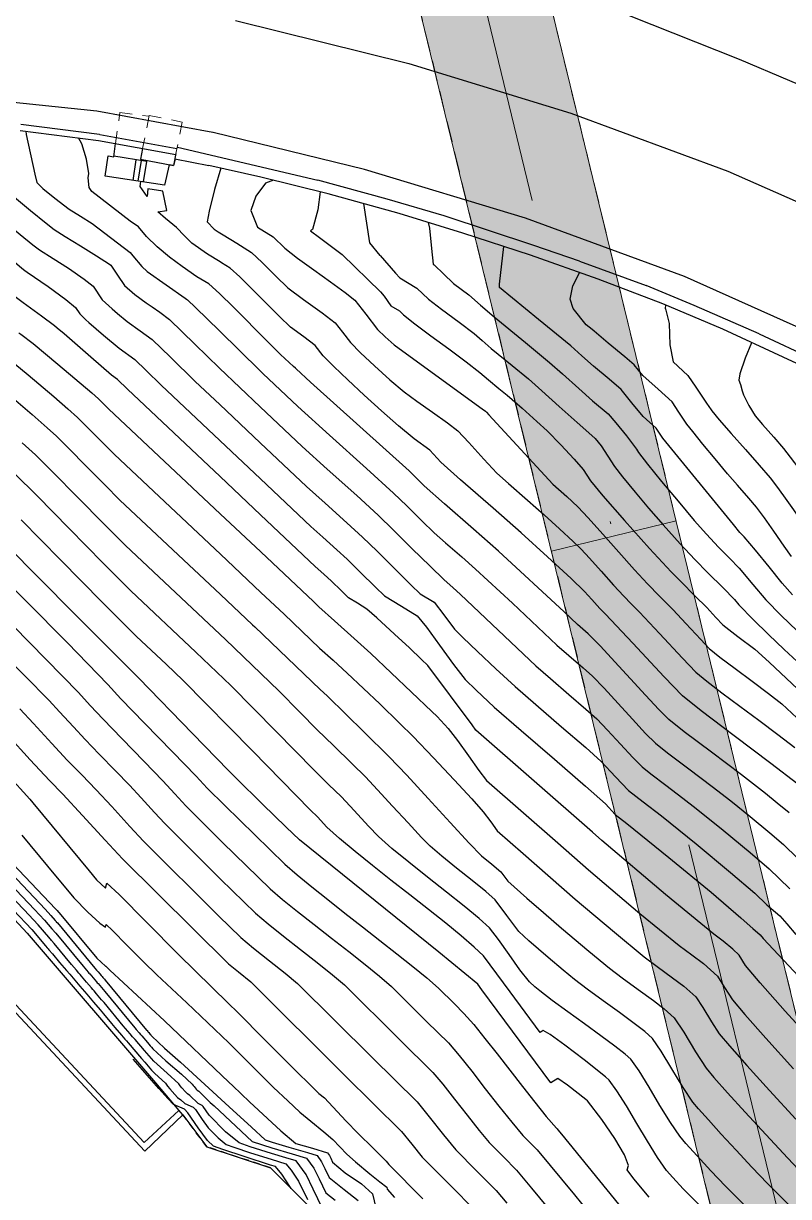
# Model space of a CAD drawing. Header units: millimetres. Extents: x -133 to 63340, y -143 to 109141.
# Drawn here: x 62437.5 to 62474.2, y 108593.7 to 108650 of the extents above; entities that cross this region are included whole.
import ezdxf

# ---------------------------------------------------------------- set-up
doc = ezdxf.new("R2010")
doc.units = ezdxf.units.MM
doc.header["$MEASUREMENT"] = 0
for name, pattern in [('DOT', [0.55, 0.3, -0.25]), ('NASCOSTA', [9.525, 6.35, -3.175]), ('TRATTEGGIATA', [0.75, 0.5, -0.25]), ('TRATTEGGIATA2', [9.525, 6.35, -3.175]), ('TRATTOPUNTO2', [12.7, 6.35, -3.175, 0, -3.175])]:
    doc.linetypes.add(name, pattern=pattern)
for name, color, linetype in [('Bâti', 7, 'Continuous'), ('Couronnement', 7, 'Continuous'), ('curve livello 5m', 7, 'Continuous'), ('LIN010TR', 2, 'NASCOSTA'), ('LIN025CO', 7, 'Continuous'), ('Per+Mod Surf', 7, 'Continuous'), ('Strade', 7, 'Continuous'), ('TalusHautBas', 7, 'Continuous'), ('TRATTCOLO-30', 253, 'Continuous'), ('TRATTCOLO-32', 255, 'Continuous')]:
    doc.layers.add(name, color=color, linetype=linetype)
doc.layers.add('Colori bordi', color=5, linetype='Continuous', plot=False)
doc.layers.add('no_plot', color=5, linetype='Continuous', plot=False)

# ---------------------------------------------------------------- blocks, each defined once
blk = doc.blocks.new('CONTORNO')
at = {"layer": 'Colori bordi', "lineweight": 0, "ltscale": 2}
blk.add_line((-2.996, -0.714), (2.996, 0.714), dxfattribs=at)
at = {"layer": 'Colori bordi', "lineweight": 0, "ltscale": 2, "flags": 128}
blk.add_lwpolyline([(-22.578, 81.44), (16.586, -82.868), (15.866, -82.007), (19.27, -96.287), (18.407, -96.98), (19.153, -100.108), (27.051, -106.511), (29.932, -105.824), (28.44, -103.877), (26.165, -94.334), (26.165, -94.334), (25.446, -93.474), (-6.877, 42.135)], dxfattribs=at)

msp = doc.modelspace()

# ---------------------------------------------------------------- hatches: boundary and pattern name
at = {"layer": 'TRATTCOLO-30', "linetype": 'Continuous', "lineweight": 0}
h = msp.add_hatch(color=256, dxfattribs=at)
h.dxf.hatch_style = 1
h.paths.add_polyline_path([(62468.821, 108626.1329), (62465.8282, 108625.4054), (62478.5704, 108572.9858), (62481.5632, 108573.7133)])
h.paths.add_polyline_path([(62465.8282, 108625.4054), (62462.8353, 108624.6779), (62475.5775, 108572.2583), (62478.5704, 108572.9858)])
h.paths.add_polyline_path([(62453.7009, 108675.295), (62450.7081, 108674.5674), (62462.8353, 108624.6779), (62465.8282, 108625.4054)])
h.paths.add_polyline_path([(62456.6938, 108676.0225), (62453.7009, 108675.295), (62465.8282, 108625.4054), (62468.821, 108626.1329)])

# ---------------------------------------------------------------- linework, layer by layer
at = {"layer": 'Bâti', "color": 2, "linetype": 'Continuous'}
for p, q in [((62441.8017, 108643.6168), (62441.8887, 108644.252)), ((62443.1886, 108644.0146), (62443.0902, 108643.5074)), ((62444.865, 108644.0809), (62451.6091, 108642.4951)), ((62441.3828, 108642.6847), (62441.5305, 108643.6574)), ((62441.5305, 108643.6574), (62441.8017, 108643.6168)), ((62443.3891, 108643.3931), (62441.8065, 108643.6516)), ((62442.7279, 108642.4845), (62442.8766, 108643.4768)), ((62442.9696, 108642.4515), (62443.1326, 108643.4356)), ((62443.0902, 108643.5074), (62444.6767, 108643.1928)), ((62443.2261, 108642.409), (62443.3891, 108643.3931)), ((62444.7921, 108643.7743), (62444.6767, 108643.1928)), ((62444.7361, 108643.5167), (62446.3656, 108643.194)), ((62444.4622, 108643.2353), (62444.2458, 108642.2585)), ((62448.8631, 108642.6422), (62446.3656, 108643.194)), ((62444.2458, 108642.2585), (62441.3828, 108642.6847)), ((62452.1057, 108641.8467), (62448.8631, 108642.6422)), ((62454.9318, 108641.587), (62451.6091, 108642.4951)), ((62455.517, 108640.8909), (62452.1057, 108641.8467)), ((62457.6855, 108640.7756), (62454.9318, 108641.587)), ((62458.5742, 108639.9455), (62455.517, 108640.8909)), ((62461.9936, 108639.3641), (62457.6855, 108640.7756)), ((62461.826, 108638.8891), (62458.5742, 108639.9455)), ((62464.1793, 108638.6066), (62461.9936, 108639.3641)), ((62465.0792, 108637.7326), (62461.826, 108638.8891)), ((62464.1793, 108638.6066), (62467.3815, 108637.4319)), ((62468.1805, 108636.5594), (62465.0792, 108637.7326)), ((62469.6865, 108636.4745), (62467.3815, 108637.4319)), ((62471.065, 108635.3363), (62468.1805, 108636.5594)), ((62472.813, 108635.1131), (62469.6865, 108636.4745)), ((62473.971, 108633.9953), (62471.065, 108635.3363)), ((62472.813, 108635.1131), (62476.3504, 108633.4569)), ((62476.7609, 108632.6838), (62473.971, 108633.9953)), ((62443.2902, 108595.8544), (62427.113, 108613.187)), ((62435.48, 108604.603), (62443.2641, 108596.2628)), ((62444.9209, 108597.8091), (62443.2641, 108596.2628)), ((62444.9209, 108597.8091), (62444.9343, 108597.8206)), ((62445.1222, 108597.6009), (62444.9343, 108597.8206)), ((62445.1222, 108597.6009), (62443.2902, 108595.8544))]:
    msp.add_line(p, q, dxfattribs=at)
at = {"layer": 'Couronnement', "color": 2, "linetype": 'Continuous'}
for p, q in [((62440.9848, 108645.81), (62434.971, 108646.4371)), ((62446.5615, 108644.7869), (62440.9848, 108645.81)), ((62437.3422, 108645.1796), (62441.1141, 108644.698)), ((62437.308, 108644.8816), (62441.0762, 108644.4004)), ((62441.13, 108644.6951), (62444.8403, 108644.0176)), ((62441.0762, 108644.4004), (62444.782, 108643.7237))]:
    msp.add_line(p, q, dxfattribs=at)
at = {"layer": 'curve livello 5m', "color": 2, "flags": 128}
for points in [[(62435.1491, 108645.0024), (62435.192, 108644.2908), (62435.2717, 108643.4775), (62435.3484, 108643.0696), (62435.3484, 108643.0696), (62435.6364, 108642.8396), (62435.8176, 108642.6854), (62436.8456, 108641.8317), (62437.807, 108641.0405), (62438.5552, 108640.4318), (62438.9438, 108640.1257), (62438.9438, 108640.1257), (62439.4622, 108639.7873), (62440.2015, 108639.3334), (62440.9758, 108638.8591), (62441.5998, 108638.4598), (62441.5998, 108638.4598), (62441.6618, 108638.4144), (62441.9856, 108637.9374), (62442.3236, 108637.432), (62442.3236, 108637.432), (62442.8142, 108637.0049), (62443.3597, 108636.6094), (62443.6431, 108636.4132)], [(62449.4747, 108642.4921), (62449.0988, 108642.3591), (62448.6272, 108641.7302), (62448.3907, 108641.0347), (62448.3907, 108641.0347), (62448.7101, 108640.2413), (62449.4551, 108639.7805), (62450.0268, 108639.2238), (62450.6354, 108638.749), (62451.4123, 108638.1896), (62452.2208, 108637.6177), (62452.9245, 108637.1055), (62453.3871, 108636.725), (62453.3871, 108636.725), (62453.91, 108636.0563), (62454.4746, 108635.3232), (62454.4746, 108635.3232), (62454.837, 108634.9734), (62455.2824, 108634.5853), (62455.2824, 108634.5853), (62457.0938, 108633.2634), (62459.4966, 108631.5186), (62459.4966, 108631.5186), (62459.6581, 108631.397), (62459.665, 108631.391), (62459.6734, 108631.3841), (62459.68, 108631.3787), (62459.7121, 108631.35), (62459.8317, 108631.2224), (62462.901, 108627.8885), (62463.5744, 108627.2965), (62464.1057, 108626.8063), (62464.6027, 108626.2725), (62465.2948, 108625.4973), (62466.0722, 108624.6181), (62466.8249, 108623.7722), (62467.443, 108623.0969), (62467.443, 108623.0969), (62468.0249, 108622.5095), (62468.6756, 108621.8546), (62468.6756, 108621.8546), (62469.2944, 108621.1976), (62470.0059, 108620.4337), (62470.4188, 108620.0015), (62470.4188, 108620.0015), (62470.926, 108619.5881), (62471.656, 108619.0375), (62472.4803, 108618.4273), (62473.2706, 108617.8348), (62473.8982, 108617.3377), (62473.8982, 108617.3377), (62474.6255, 108616.6711)], [(62474.369, 108624.4158), (62474.022, 108624.9068), (62473.5165, 108625.6417), (62473.0774, 108626.2699), (62472.6933, 108626.7825), (62472.3232, 108627.2131), (62471.7705, 108627.8423), (62471.2991, 108628.3858), (62471.2991, 108628.3858), (62470.6953, 108629.107), (62470.1061, 108629.8207), (62469.6233, 108630.4149), (62469.3389, 108630.7773), (62468.9569, 108631.3578), (62468.6281, 108631.8486), (62467.9582, 108632.4547), (62467.2261, 108633.1082), (62466.813, 108633.6223), (62466.3618, 108634.0071), (62465.5668, 108634.6639), (62464.8834, 108635.2363), (62464.7931, 108635.3172), (62464.5051, 108635.5528), (62463.8824, 108636.3288), (62463.7277, 108636.7841), (62463.8676, 108637.4151), (62464.1847, 108638.0506)], [(62443.6431, 108636.4132), (62444.0076, 108636.1608), (62444.486, 108635.8087), (62444.486, 108635.8087), (62445.7036, 108634.6221), (62446.8836, 108633.4659)], [(62435.5353, 108634.8281), (62436.0481, 108634.4439), (62436.7827, 108633.8971), (62436.7827, 108633.8971), (62437.6836, 108633.1503), (62438.9233, 108632.0959), (62438.9233, 108632.0959), (62439.5991, 108631.5068), (62440.0605, 108631.0938), (62440.0605, 108631.0938), (62440.5587, 108630.5979), (62441.2423, 108629.9019), (62441.8326, 108629.3101), (62441.8326, 108629.3101), (62446.9235, 108624.5264)], [(62446.8836, 108633.4659), (62448.8321, 108631.6099)], [(62448.8321, 108631.6099), (62450.8502, 108629.7047), (62450.8502, 108629.7047), (62452.058, 108628.6108), (62453.4746, 108627.3403), (62454.5017, 108626.406), (62454.5017, 108626.406), (62455.241, 108625.6902), (62456.1308, 108624.809), (62456.9995, 108623.9494), (62457.6755, 108623.2981), (62457.6755, 108623.2981), (62458.0932, 108622.931), (62458.463, 108622.5897), (62462.0859, 108619.1719), (62462.7913, 108618.5512), (62463.6711, 108617.7935), (62464.4905, 108617.0864), (62465.0144, 108616.6179), (62465.0144, 108616.6179), (62465.5326, 108616.0811), (62466.1485, 108615.407), (62466.7408, 108614.7606), (62467.1881, 108614.3071), (62467.1881, 108614.3071), (62467.6023, 108613.9792), (62468.335, 108613.4244), (62469.1442, 108612.8134), (62469.7878, 108612.3168), (62469.7878, 108612.3168), (62471.0837, 108611.2681), (62472.3832, 108610.1916), (62473.2966, 108609.4103), (62473.2966, 108609.4103), (62473.7758, 108608.9519), (62474.2905, 108608.458)], [(62467.527, 108593.6471), (62466.8001, 108594.5255), (62466.4646, 108594.9537), (62466.5374, 108595.1618), (62466.3388, 108595.6787), (62465.8819, 108596.4651), (62465.2593, 108597.3755), (62464.5635, 108598.2645), (62464.5635, 108598.2645), (62464.4839, 108598.3363), (62463.6082, 108599.0206), (62463.1361, 108599.3357), (62462.7979, 108599.1384), (62459.4942, 108603.5998), (62459.289, 108603.8769), (62457.4265, 108605.4089), (62450.7302, 108610.8025), (62450.0802, 108611.4188), (62448.9544, 108612.5168), (62447.6906, 108613.7672), (62447.3221, 108614.1428), (62445.5776, 108615.9164), (62442.9989, 108618.5694), (62442.9259, 108618.6484), (62439.8832, 108621.6964), (62435.0048, 108626.6068)], [(62446.9235, 108624.5264), (62448.872, 108622.6955)], [(62448.872, 108622.6955), (62449.9918, 108621.6432), (62451.6881, 108620.0161), (62452.3379, 108619.4297), (62453.0199, 108618.815), (62453.0199, 108618.815), (62454.58, 108617.3392), (62454.58, 108617.3392), (62455.54, 108616.4088), (62456.1928, 108615.7644), (62456.1928, 108615.7644), (62457.1702, 108614.7496), (62458.1622, 108613.6964), (62459.0111, 108612.7742), (62459.5591, 108612.1523), (62459.5591, 108612.1523), (62459.9134, 108611.6688), (62460.2322, 108611.2398), (62460.2322, 108611.2398), (62461.482, 108610.1423), (62463.9661, 108607.9608), (62465.8593, 108606.3633), (62467.2937, 108605.1858), (62467.2937, 108605.1858), (62467.9191, 108604.7186), (62468.6572, 108604.1819), (62469.2005, 108603.7719), (62469.2005, 108603.7719), (62469.7672, 108603.261), (62470.1082, 108602.7523), (62470.521, 108602.061), (62470.897, 108601.485), (62470.897, 108601.485), (62471.3824, 108600.9054), (62472.2161, 108599.9658), (62473.3097, 108598.7626), (62474.5747, 108597.3924)], [(62436.7042, 108615.8298), (62437.7845, 108614.6524), (62438.7134, 108613.6515), (62438.7134, 108613.6515), (62439.3503, 108612.9961), (62440.2915, 108611.9805), (62441.3851, 108610.7865), (62442.2145, 108609.8951), (62442.2145, 108609.8951), (62447.3131, 108604.8452)], [(62436.812, 108608.7076), (62438.0002, 108607.4565), (62438.4714, 108606.9502), (62438.8317, 108606.5295), (62438.8767, 108606.4769), (62438.8992, 108606.4506), (62438.9218, 108606.4243), (62439.0119, 108606.319), (62440.3317, 108604.7326), (62440.4905, 108604.5472), (62440.5699, 108604.4544), (62440.6096, 108604.408), (62440.6493, 108604.3616), (62440.8082, 108604.176), (62440.9673, 108603.9903), (62441.007, 108603.9439), (62441.0468, 108603.8974), (62441.1263, 108603.8045), (62441.2855, 108603.6186), (62441.3651, 108603.5255), (62442.8186, 108601.7726), (62442.885, 108601.695), (62443.0178, 108601.5399), (62443.0843, 108601.4622), (62443.1175, 108601.4234), (62443.1508, 108601.3846), (62443.4169, 108601.0738), (62443.4835, 108600.996), (62443.5501, 108600.9182), (62443.6167, 108600.842), (62443.6828, 108600.7704), (62444.3105, 108600.1971), (62445.0556, 108599.5433), (62445.5655, 108599.0673), (62445.6094, 108599.0087), (62445.6597, 108598.9499), (62445.7601, 108598.8327), (62445.8154, 108598.7761), (62445.886, 108598.7281), (62446.439, 108598.1884), (62446.6202, 108598.0243), (62448.4583, 108596.3197), (62449.401, 108596.0084), (62450.3793, 108595.7183), (62451.069, 108595.5099), (62451.4178, 108595.031), (62451.6661, 108594.5213), (62451.9973, 108593.8414), (62452.4421, 108593.4923)], [(62447.3131, 108604.8452), (62447.7954, 108604.4571), (62448.3814, 108603.9847), (62448.3814, 108603.9847), (62452.8985, 108599.4924), (62455.6341, 108596.7938), (62456.1243, 108596.1852), (62456.6232, 108595.5646), (62456.6232, 108595.5646), (62457.9442, 108594.2325), (62459.1836, 108592.9826), (62459.7272, 108592.3281), (62460.4022, 108591.511), (62460.4022, 108591.511), (62461.8234, 108589.8748), (62463.1733, 108588.3206), (62465.2968, 108585.8728), (62465.5093, 108585.6281), (62465.7055, 108585.4017), (62467.3268, 108583.7045)]]:
    msp.add_lwpolyline(points, dxfattribs=at)
at = {"layer": 'LIN010TR', "linetype": 'TRATTOPUNTO2', "lineweight": 0, "ltscale": 5, "flags": 128}
msp.add_lwpolyline([(62454.4122, 108672.368), (62484.7612, 108547.5169)], dxfattribs=at)
at = {"layer": 'LIN025CO', "linetype": 'TRATTEGGIATA', "lineweight": 0, "ltscale": 2}
for p, q in [((62444.6723, 108725.476), (62491.8503, 108531.3928)), ((62438.6865, 108724.0215), (62482.9426, 108541.9586))]:
    msp.add_line(p, q, dxfattribs=at)
at = {"layer": 'LIN025CO', "color": 2, "linetype": 'DOT', "lineweight": 0, "ltscale": 2}
for p, q in [((62441.8887, 108644.252), (62442.0931, 108645.746)), ((62442.0931, 108645.746), (62443.484, 108645.5662)), ((62443.4973, 108645.6052), (62443.1886, 108644.0146)), ((62443.4973, 108645.6052), (62445.0923, 108645.2886)), ((62445.0923, 108645.2886), (62444.7921, 108643.7743))]:
    msp.add_line(p, q, dxfattribs=at)
at = {"layer": 'LIN025CO', "color": 2, "linetype": 'Continuous'}
for p, q in [((62445.0963, 108597.6039), (62445.1222, 108597.6009)), ((62445.1222, 108597.6009), (62446.2753, 108596.0541)), ((62446.2753, 108596.0541), (62449.3308, 108595.0518)), ((62449.3308, 108595.0518), (62450.286, 108594.097)), ((62450.286, 108594.097), (62453.198, 108591.215))]:
    msp.add_line(p, q, dxfattribs=at)
at = {"layer": 'no_plot'}
for p, q in [((62442.5843, 108640.5307), (62440.7491, 108641.9492)), ((62454.1105, 108639.4806), (62453.8113, 108641.3688)), ((62440.756, 108640.4192), (62442.591, 108639.0202)), ((62454.6098, 108638.8743), (62454.1105, 108639.4806)), ((62454.6176, 108637.1287), (62452.7808, 108638.9232))]:
    msp.add_line(p, q, dxfattribs=at)
at = {"layer": 'no_plot', "flags": 128}
for points in [[(62432.4798, 108645.1517), (62432.4998, 108645.1073), (62432.6553, 108644.5877), (62432.6609, 108643.8568), (62432.5899, 108643.7616), (62433.4802, 108643.0505), (62435.051, 108641.7958), (62435.7904, 108641.1673), (62436.6001, 108640.4779), (62437.3119, 108639.8877), (62437.9166, 108639.3926), (62438.2327, 108639.1412), (62438.8894, 108638.7275), (62439.6197, 108638.2712), (62440.3721, 108637.7411), (62440.8102, 108637.4002), (62441.2459, 108636.7533), (62441.7249, 108636.3087), (62441.9882, 108636.0897)], [(62437.582, 108644.8466), (62437.5982, 108644.6922), (62438.0157, 108642.783), (62438.107, 108642.3776), (62438.3937, 108642.0969), (62438.967, 108641.6275), (62439.6549, 108641.1101), (62440.2071, 108640.7621), (62440.756, 108640.4192)], [(62440.7491, 108641.9492), (62440.6171, 108642.1506), (62440.5724, 108642.6063), (62440.6021, 108642.8118), (62440.4861, 108643.5117), (62440.266, 108644.2461), (62440.266, 108644.2461), (62440.1009, 108644.5249)], [(62446.9395, 108643.0672), (62446.6415, 108642.0427), (62446.391, 108641.0117), (62446.2914, 108640.493), (62446.6343, 108640.1469), (62446.8171, 108640.0183), (62447.0572, 108639.8707)], [(62446.9778, 108638.5272), (62446.9129, 108638.5677), (62446.3087, 108638.9389), (62446.3087, 108638.9389), (62445.5566, 108639.4682), (62445.2074, 108639.8187), (62444.8122, 108640.2197), (62444.8122, 108640.2197), (62444.2859, 108640.6604), (62443.9252, 108640.9725), (62443.9252, 108640.9725), (62444.3451, 108641.0417), (62444.1527, 108641.9726), (62443.4416, 108642.084), (62443.4054, 108641.7088), (62443.0673, 108642.1877), (62443.1021, 108642.4281), (62443.1022, 108642.4288)], [(62451.7277, 108641.9394), (62451.6028, 108641.0712), (62451.3435, 108640.1195), (62451.2577, 108640.0594), (62451.691, 108639.7361), (62452.7808, 108638.9232)], [(62434.402, 108640.8028), (62434.4656, 108640.752), (62435.8579, 108639.5686), (62437.3827, 108638.2704), (62437.5216, 108638.1567), (62437.6396, 108638.0827), (62438.6417, 108637.3847), (62439.5005, 108636.7563), (62439.9585, 108636.386), (62440.1682, 108636.0746), (62440.4629, 108635.7915)], [(62446.8903, 108637.048), (62446.369, 108637.5079), (62446.369, 108637.5079), (62445.8003, 108637.8596), (62445.0963, 108638.355), (62444.4789, 108638.7895), (62443.8858, 108639.2968), (62443.3714, 108639.7837), (62443.3714, 108639.7837), (62442.9909, 108640.2488), (62442.5843, 108640.5307)], [(62456.9102, 108640.4601), (62456.9725, 108640.1829), (62457.0708, 108639.2101), (62457.1577, 108638.4623), (62457.1923, 108638.4225), (62457.2109, 108638.4114), (62457.6426, 108638.0021), (62458.1259, 108637.5372), (62458.8569, 108636.9868), (62459.4234, 108636.4961), (62460.0824, 108635.9226), (62461.5791, 108634.698), (62462.7479, 108633.7418), (62463.3679, 108633.1914), (62464.145, 108632.4888), (62464.8125, 108631.8945), (62465.5594, 108631.2698), (62465.9352, 108630.8411), (62466.4393, 108630.2138), (62466.9202, 108629.5761), (62467.0227, 108629.4177), (62467.4557, 108628.8588), (62468.1294, 108628.0266), (62468.9185, 108627.0742), (62469.6974, 108626.1545), (62470.2792, 108625.4963), (62470.8594, 108624.8629), (62471.3836, 108624.3358), (62471.8566, 108623.8579), (62472.5162, 108623.0674), (62473.1289, 108622.3381), (62473.8671, 108621.5875), (62474.6406, 108620.8399)], [(62447.0572, 108639.8707), (62447.7099, 108639.4696), (62448.4264, 108639.023), (62448.9354, 108638.5459), (62449.5883, 108637.882), (62450.1635, 108637.3312), (62450.9188, 108636.761), (62451.8193, 108636.122), (62452.4373, 108635.6404), (62452.7912, 108635.1879), (62453.1732, 108634.6918), (62453.6599, 108634.2022), (62454.3343, 108633.5712), (62455.0751, 108632.9095), (62455.761, 108632.3279), (62456.3631, 108631.8765), (62457.118, 108631.3462), (62457.8377, 108630.8386), (62458.3339, 108630.4556), (62458.8714, 108629.891), (62459.5853, 108629.088), (62460.2127, 108628.4148), (62460.7647, 108627.9235), (62461.6864, 108627.1204), (62462.4782, 108626.4234), (62463.2213, 108625.7483), (62463.8833, 108625.1375), (62464.2655, 108624.7742), (62464.6662, 108624.3403), (62465.227, 108623.7088), (62465.8168, 108623.0434), (62466.3042, 108622.5082), (62466.6597, 108622.1494), (62467.0572, 108621.7493), (62468.0211, 108620.7258), (62469.1295, 108619.5359), (62469.7727, 108618.8626), (62470.2929, 108618.4298), (62471.0193, 108617.8703), (62471.879, 108617.2281), (62472.7991, 108616.5473), (62473.7067, 108615.8719), (62474.5288, 108615.2458)], [(62438.9469, 108635.4951), (62438.3351, 108635.9552), (62437.4503, 108636.6028), (62436.811, 108637.0892), (62436.811, 108637.0892), (62436.352, 108637.5066), (62435.6816, 108638.1351), (62435.1007, 108638.6699), (62435.1007, 108638.6699), (62434.5264, 108639.1654), (62434.4089, 108639.2641)], [(62442.591, 108639.0202), (62442.7174, 108638.8671), (62443.1434, 108638.3422), (62443.4013, 108638.1107), (62445.2321, 108636.8225), (62445.292, 108636.7803), (62445.3403, 108636.7504), (62445.3449, 108636.7459)], [(62454.6098, 108638.8743), (62455.3471, 108638.0264), (62455.5425, 108637.8016), (62456.3682, 108637.3111), (62456.9238, 108636.7802), (62457.5493, 108636.2992), (62458.4026, 108635.6717), (62459.1239, 108635.1235), (62459.5027, 108634.7955), (62459.9433, 108634.4121), (62460.9439, 108633.5934), (62461.7252, 108632.9541), (62462.3754, 108632.3801), (62463.2117, 108631.6254), (62464.0676, 108630.8523), (62464.777, 108630.2236), (62464.9326, 108630.0935), (62465.2159, 108629.7408), (62465.5428, 108629.2349), (62465.8645, 108628.7379), (62466.2544, 108628.2401), (62466.8606, 108627.5005), (62467.5014, 108626.7409), (62468.2013, 108625.9433), (62469.0233, 108625.0297), (62469.7206, 108624.2742), (62470.3466, 108623.6395), (62471.0863, 108622.9058), (62471.6253, 108622.3547), (62471.8434, 108622.094), (62472.5294, 108621.3908), (62473.2676, 108620.6628), (62474.0186, 108619.9464), (62474.6472, 108619.3664)], [(62474.4143, 108622.5821), (62473.9272, 108623.142), (62473.294, 108623.9157), (62472.6394, 108624.7174), (62472.088, 108625.3611), (62472.088, 108625.3611), (62471.9981, 108625.4516), (62471.8935, 108625.568), (62471.5818, 108625.9482), (62468.1808, 108630.0975), (62467.8621, 108630.5777), (62467.2336, 108631.1424), (62466.7012, 108631.8071), (62466.1862, 108632.4461), (62466.1862, 108632.4461), (62465.6076, 108632.9325), (62464.8479, 108633.5654), (62464.8479, 108633.5654), (62464.2953, 108634.0603), (62463.7705, 108634.5295), (62463.7705, 108634.5295), (62462.2144, 108635.8027), (62460.3345, 108637.3408), (62460.3309, 108637.46), (62460.3365, 108637.5064), (62460.5518, 108639.303)], [(62474.6735, 108613.4777), (62473.3802, 108614.4755), (62471.6206, 108615.8043), (62470.0273, 108617.0108), (62469.1265, 108617.7237), (62469.1265, 108617.7237), (62468.253, 108618.6381), (62466.7479, 108620.254), (62465.4388, 108621.644), (62465.4388, 108621.644), (62465.1655, 108621.9195), (62464.7744, 108622.3554), (62464.4253, 108622.7422), (62464.4253, 108622.7422), (62463.7745, 108623.3607), (62462.6473, 108624.4007), (62461.3819, 108625.5503), (62461.3819, 108625.5503), (62460.0337, 108626.7371), (62458.4644, 108628.1046), (62457.5244, 108628.9411), (62457.5244, 108628.9411), (62456.9822, 108629.5301), (62456.2397, 108630.0704), (62455.4882, 108630.7006), (62454.6653, 108631.4186), (62453.8315, 108632.1689), (62453.0476, 108632.8963), (62452.3742, 108633.5452), (62451.8719, 108634.0603), (62451.8719, 108634.0603), (62451.4876, 108634.5557), (62450.9342, 108634.9712), (62450.3001, 108635.4387), (62450.3001, 108635.4387), (62449.7598, 108635.94), (62449.1194, 108636.5817), (62448.4589, 108637.2554), (62447.8583, 108637.8528), (62447.3977, 108638.2654), (62447.3977, 108638.2654), (62446.9778, 108638.5272)], [(62454.6176, 108637.1287), (62454.7881, 108636.9153), (62455.12, 108636.4517), (62455.5255, 108636.2108), (62455.7217, 108636.0233), (62456.2685, 108635.5923), (62457.0383, 108635.0192), (62457.9017, 108634.3853), (62458.7291, 108633.7719), (62459.391, 108633.2603), (62459.8041, 108632.9016), (62460.3086, 108632.4887), (62460.7026, 108632.1664), (62461.4217, 108631.5399), (62462.1329, 108630.9037), (62462.6226, 108630.4485), (62463.2861, 108629.777), (62463.929, 108629.0909), (62464.3585, 108628.596), (62464.3585, 108628.596), (62464.7064, 108628.0581), (62465.3053, 108627.3274), (62466.3387, 108626.1498), (62467.5523, 108624.801), (62468.5818, 108623.6856), (62469.0628, 108623.1967), (62469.7279, 108622.5323), (62470.294, 108621.96), (62470.7307, 108621.4942), (62471.065, 108621.1404), (62471.7928, 108620.5802), (62472.6038, 108619.9622), (62473.2891, 108619.3478), (62474.1318, 108618.5512), (62474.6531, 108618.0533)], [(62445.3449, 108636.7459), (62445.7287, 108636.3722), (62446.8756, 108635.251)], [(62447.926, 108636.0199), (62447.5608, 108636.3908), (62446.8903, 108637.048)], [(62441.9882, 108636.0897), (62442.4409, 108635.7129), (62443.0725, 108635.2629), (62443.6495, 108634.8481), (62444.5297, 108633.9903), (62445.7156, 108632.8283), (62446.8914, 108631.7183)], [(62447.926, 108636.0199), (62448.8165, 108635.1143)], [(62468.3187, 108636.5008), (62468.3017, 108636.3133), (62468.3098, 108636.311), (62468.4836, 108635.6091), (62468.5214, 108634.5892), (62468.6757, 108633.7648), (62469.394, 108633.1194), (62469.7787, 108632.5438), (62470.2772, 108631.7884), (62470.5111, 108631.4669), (62470.5411, 108631.4133), (62470.8918, 108630.9822), (62471.4726, 108630.3214), (62472.158, 108629.5543), (62472.8223, 108628.8044), (62473.3397, 108628.1949), (62473.6956, 108627.7299), (62474.1501, 108627.1133), (62474.8133, 108626.1693), (62475.6219, 108624.9946), (62476.0996, 108624.302)], [(62446.9069, 108628.2562), (62442.4588, 108632.4555), (62442.4588, 108632.4555), (62441.9765, 108632.927), (62441.6944, 108633.1289), (62440.7014, 108633.9912), (62439.4112, 108635.1168), (62439.0853, 108635.391), (62438.9469, 108635.4951)], [(62440.4629, 108635.7915), (62440.5988, 108635.6608), (62441.3023, 108635.0483), (62442.0676, 108634.4209), (62442.813, 108633.8876), (62443.3558, 108633.3585), (62444.0872, 108632.6419), (62446.8991, 108629.9873)], [(62437.243, 108635.162), (62437.3292, 108635.099), (62437.934, 108634.6441), (62439.12, 108633.6609), (62440.752, 108632.2728), (62441.0717, 108631.9912), (62441.5698, 108631.4898), (62446.9149, 108626.4673)], [(62446.8756, 108635.251), (62448.8244, 108633.3459)], [(62474.2602, 108612.099), (62473.6872, 108612.5736), (62473.1159, 108613.0359), (62473.1159, 108613.0359), (62471.9682, 108613.9215), (62470.5254, 108615.011), (62469.219, 108616.0002), (62468.4804, 108616.5848), (62468.4804, 108616.5848), (62467.988, 108617.0712), (62467.3488, 108617.754), (62466.6267, 108618.546), (62465.8859, 108619.36), (62465.1905, 108620.1088), (62464.6045, 108620.7052), (62464.6045, 108620.7052), (62464.0863, 108621.1571), (62463.4452, 108621.7619), (62460.2857, 108624.6772), (62459.0884, 108625.7322), (62457.6866, 108626.9543), (62456.7183, 108627.813), (62456.7183, 108627.813), (62456.3644, 108628.1591), (62455.9912, 108628.525), (62455.9912, 108628.525), (62451.2592, 108632.7998), (62450.5705, 108633.4289), (62450.5378, 108633.471), (62450.4368, 108633.5462), (62449.8186, 108634.1139), (62449.0899, 108634.8359), (62448.8165, 108635.1143)], [(62433.9642, 108634.521), (62434.0168, 108634.4722), (62434.6793, 108633.8611), (62435.1293, 108633.524), (62435.6314, 108633.1502), (62436.2472, 108632.6397), (62437.0946, 108631.919), (62437.8737, 108631.2422), (62438.5977, 108630.6042), (62439.0494, 108630.1964), (62439.643, 108629.6098), (62440.4833, 108628.7562), (62441.3682, 108627.8561), (62442.0954, 108627.1304), (62446.9322, 108622.5855)], [(62472.4403, 108634.6744), (62472.1405, 108633.9439), (62471.8926, 108633.1941), (62471.8418, 108632.8944), (62471.9174, 108632.6783), (62472.0008, 108632.3726), (62472.0228, 108632.2826), (62472.0548, 108632.1852), (62472.3204, 108631.6673), (62472.6179, 108631.1808), (62472.97, 108630.7634), (62473.5208, 108630.1458), (62473.9862, 108629.6073), (62474.3086, 108629.1905), (62474.7666, 108628.5791), (62475.2228, 108627.9568), (62475.6879, 108627.2955), (62476.2499, 108626.4798), (62476.713, 108625.8085)], [(62448.8244, 108633.3459), (62448.9725, 108633.2011), (62450.6401, 108631.6268), (62452.1637, 108630.2468), (62453.9507, 108628.6441), (62455.2465, 108627.4655), (62455.878, 108626.8507), (62456.6115, 108626.1233), (62457.1969, 108625.5555), (62457.7378, 108625.0759), (62458.5207, 108624.3934), (62459.1894, 108623.8041), (62460.9541, 108622.1758), (62463.0861, 108620.1645), (62463.6692, 108619.6541), (62464.3529, 108619.0658), (62464.8094, 108618.6615), (62465.3701, 108618.0866), (62466.0393, 108617.3599), (62466.7307, 108616.5992), (62467.3578, 108615.922), (62467.8343, 108615.446), (62468.4107, 108614.9897), (62469.4302, 108614.2177), (62470.5562, 108613.3674), (62471.4519, 108612.6763), (62472.3855, 108611.9208), (62473.3217, 108611.1453), (62473.9797, 108610.5824), (62474.6599, 108609.9319)], [(62446.8914, 108631.7183), (62448.8399, 108629.8789)], [(62481.1187, 108586.378), (62473.2164, 108594.2923), (62472.4607, 108595.0887), (62471.7019, 108595.8998), (62470.9898, 108596.6711), (62470.3742, 108597.3484), (62469.9048, 108597.8774), (62469.6316, 108598.2036), (62469.6316, 108598.2036), (62469.1591, 108598.9091), (62468.6248, 108599.7982), (62468.1074, 108600.6548), (62467.6857, 108601.2624), (62467.6857, 108601.2624), (62467.3139, 108601.5977), (62466.8101, 108601.9855), (62466.1046, 108602.5038), (62465.3143, 108603.0776), (62464.5566, 108603.6323), (62463.9486, 108604.0929), (62463.9486, 108604.0929), (62463.4022, 108604.5415), (62462.681, 108605.1501), (62462.681, 108605.1501), (62461.7546, 108605.9528), (62461.2585, 108606.3992), (62461.2585, 108606.3992), (62460.6872, 108607.173), (62460.1288, 108607.9248), (62460.1288, 108607.9248), (62459.6853, 108608.3246), (62459.0274, 108608.8546), (62458.2781, 108609.4421), (62457.5606, 108610.0148), (62456.9981, 108610.5001), (62456.9981, 108610.5001), (62456.5837, 108610.9262), (62455.945, 108611.6163), (62455.2028, 108612.4267), (62454.4778, 108613.2139), (62453.8907, 108613.8344), (62453.8907, 108613.8344), (62453.2616, 108614.4533), (62452.3546, 108615.3327), (62451.5799, 108616.0908), (62451.5799, 108616.0908), (62450.7408, 108616.9461), (62449.7344, 108617.9692), (62447.1653, 108620.4337), (62442.3583, 108624.9507), (62441.3269, 108625.98), (62440.0719, 108627.2565), (62438.8801, 108628.4671), (62438.0382, 108629.299), (62438.0382, 108629.299), (62437.3977, 108629.8774)], [(62446.8991, 108629.9873), (62448.8476, 108628.1478)], [(62448.8399, 108629.8789), (62451.0604, 108627.7825), (62451.9523, 108626.9747), (62452.9984, 108626.0365), (62453.757, 108625.3465), (62454.4563, 108624.6666), (62455.3226, 108623.8062), (62456.1, 108623.0364), (62456.5329, 108622.6282), (62457.199, 108622.2188), (62457.6579, 108621.6196), (62458.1795, 108620.921), (62458.5714, 108620.5268), (62459.2772, 108619.8528), (62460.1607, 108619.0274), (62461.0857, 108618.1793), (62462.0813, 108617.3031), (62463.3233, 108616.2336), (62464.4799, 108615.2356), (62465.2194, 108614.5742), (62465.9094, 108613.8374), (62466.542, 108613.1682), (62467.2398, 108612.6312), (62468.1238, 108611.9572), (62469.7819, 108610.6153), (62471.4447, 108609.2379), (62472.6135, 108608.2382), (62473.1906, 108607.6851), (62473.8006, 108607.1552), (62474.145, 108606.7638), (62474.5837, 108606.2616)], [(62480.6423, 108584.7054), (62471.1921, 108594.17), (62470.496, 108594.9063), (62469.8298, 108595.6253), (62469.2965, 108596.2149), (62468.9989, 108596.5629), (62468.9989, 108596.5629), (62468.5507, 108597.2195), (62468.0424, 108598.0517), (62467.5228, 108598.9257), (62467.0408, 108599.7075), (62466.645, 108600.2631), (62466.645, 108600.2631), (62466.3705, 108600.5106), (62465.8807, 108600.8903), (62465.2038, 108601.3908), (62464.4224, 108601.9593), (62463.619, 108602.5432), (62462.876, 108603.0898), (62462.2761, 108603.5465), (62462.2761, 108603.5465), (62462.0384, 108603.7447), (62461.7716, 108603.9789), (62461.3124, 108604.5598), (62460.7993, 108605.2959), (62460.2917, 108606.0226), (62459.8489, 108606.5755), (62459.8489, 108606.5755), (62459.3562, 108607.0336), (62458.6466, 108607.6227), (62457.7967, 108608.2978), (62456.8827, 108609.0139), (62455.981, 108609.7261), (62455.1681, 108610.3894), (62454.5202, 108610.9587), (62454.5202, 108610.9587), (62454.0488, 108611.4548), (62453.3485, 108612.2186), (62452.7397, 108612.8693), (62452.7397, 108612.8693), (62452.1245, 108613.471), (62451.4155, 108614.1623), (62451.4155, 108614.1623), (62449.6012, 108616.0117), (62447.4254, 108618.2238), (62445.752, 108619.8289), (62442.6211, 108622.771), (62441.2855, 108624.1038), (62439.6605, 108625.7567), (62438.1172, 108627.3244), (62437.0271, 108628.4016)], [(62446.9069, 108628.2562), (62448.8553, 108626.4168)], [(62448.8476, 108628.1478), (62451.2705, 108625.8604), (62451.8466, 108625.3386), (62452.5223, 108624.7326), (62453.0122, 108624.287), (62453.6466, 108623.6669), (62454.3748, 108622.9433), (62454.8052, 108622.5313), (62455.6314, 108622.0293), (62456.3778, 108621.5648), (62456.837, 108621.0162), (62457.4612, 108620.15), (62458.1224, 108619.2252), (62458.6927, 108618.5007), (62459.2188, 108617.9887), (62460.0856, 108617.1867), (62461.3714, 108616.0551), (62462.9755, 108614.6737), (62464.4693, 108613.3848), (62465.4243, 108612.5305), (62465.8958, 108612.0293), (62466.4597, 108611.5976), (62468.4801, 108609.9626), (62470.5063, 108608.2842), (62471.9303, 108607.066), (62472.0908, 108606.9123), (62472.5129, 108606.547), (62472.8651, 108606.2396), (62473.012, 108606.0719), (62474.7148, 108604.2375)], [(62446.9149, 108626.4673), (62448.8633, 108624.6364)], [(62475.6296, 108600.8542), (62474.058, 108602.5832), (62472.8599, 108603.9335), (62472.1624, 108604.7664), (62472.1624, 108604.7664), (62471.8486, 108605.2596), (62471.5455, 108605.5513), (62471.0872, 108605.9462), (62471.0872, 108605.9462), (62470.6387, 108606.2787), (62468.3165, 108608.1852), (62465.2513, 108610.7716), (62465.2513, 108610.7716), (62464.7983, 108611.1693), (62459.2059, 108616.0804), (62459.0217, 108616.33), (62456.8893, 108619.1795), (62456.5942, 108619.4692), (62456.0052, 108620.0264), (62455.299, 108620.6839), (62455.299, 108620.6839), (62454.4399, 108621.4682), (62453.9583, 108621.8929), (62453.9583, 108621.8929), (62453.509, 108622.168), (62453.0774, 108622.4343), (62453.0774, 108622.4343), (62452.7243, 108622.7781), (62452.2675, 108623.2275), (62452.2675, 108623.2275), (62451.8959, 108623.5635), (62451.4806, 108623.9383), (62451.4806, 108623.9383), (62448.8553, 108626.4168)], [(62476.5074, 108586.6969), (62469.1678, 108594.0477), (62468.6699, 108594.5796), (62468.3662, 108594.9223), (62468.3662, 108594.9223), (62467.9344, 108595.5456), (62467.447, 108596.3304), (62466.9372, 108597.1856), (62466.438, 108598.0202), (62465.9827, 108598.7432), (62465.6043, 108599.2638), (62465.6043, 108599.2638), (62465.4272, 108599.4235), (62464.4122, 108600.2343), (62463.4811, 108600.9442), (62462.7741, 108601.4489), (62462.4318, 108601.6444), (62462.4318, 108601.6444), (62462.2848, 108601.5586), (62460.8484, 108603.4984), (62459.569, 108605.2262), (62459.1189, 108605.6568), (62458.5028, 108606.1874), (62457.7579, 108606.7963), (62456.9211, 108607.4615), (62456.0293, 108608.1614), (62455.1197, 108608.8741), (62454.2292, 108609.5778), (62453.3948, 108610.2508), (62452.6536, 108610.8713), (62452.0424, 108611.4174), (62452.0424, 108611.4174), (62451.5886, 108611.9043), (62451.2512, 108612.2338), (62448.4617, 108615.0772), (62445.1163, 108618.4783), (62444.3388, 108619.2242), (62442.8839, 108620.5913), (62441.2442, 108622.2276), (62439.249, 108624.257), (62437.3543, 108626.1817)], [(62448.8633, 108624.6364), (62451.4051, 108622.248), (62451.6589, 108622.0045), (62452.4088, 108621.3244), (62453.3558, 108620.4768), (62454.1595, 108619.7495), (62457.0886, 108616.9786), (62457.3438, 108616.7294), (62457.8765, 108616.1578), (62458.3222, 108615.5714), (62458.8463, 108614.8345), (62459.3461, 108614.1348), (62459.719, 108613.6601), (62463.1401, 108610.6558), (62464.6087, 108609.3662), (62467.0879, 108607.2742), (62468.9662, 108605.7322), (62469.5835, 108605.2757), (62470.1439, 108604.8591), (62470.8079, 108604.2603), (62471.1562, 108603.7172), (62471.5297, 108603.1257), (62472.1212, 108602.4195), (62473.1371, 108601.2745), (62474.4696, 108599.8084)], [(62435.873, 108623.9684), (62437.5852, 108622.2709), (62439.5717, 108620.2632), (62441.5156, 108618.2629), (62442.1418, 108617.5858), (62443.2813, 108616.4084), (62444.6295, 108615.0317), (62445.7603, 108613.8629), (62446.2921, 108613.2872), (62447.1314, 108612.4507), (62450.0238, 108609.6295), (62450.6167, 108609.1209), (62451.3123, 108608.5507), (62452.0843, 108607.9348), (62452.9062, 108607.2891), (62453.7517, 108606.6295), (62454.5944, 108605.972), (62455.408, 108605.3324), (62456.1659, 108604.7267), (62456.8419, 108604.1708), (62457.4096, 108603.6806), (62458.1695, 108602.9249), (62458.6297, 108602.471), (62459.0961, 108601.9295), (62459.6335, 108601.2678), (62460.219, 108600.525), (62460.8297, 108599.7398), (62461.4429, 108598.9513), (62462.0357, 108598.1982), (62462.5853, 108597.5196), (62463.0689, 108596.9544), (62463.1055, 108596.9175), (62463.1399, 108596.8828), (62463.3231, 108596.6615), (62466.4072, 108592.8685)], [(62446.9322, 108622.5855), (62448.4738, 108621.1369)], [(62436.9635, 108621.0812), (62438.5514, 108619.4763), (62440.1052, 108617.8774), (62440.6718, 108617.2655), (62441.2847, 108616.6022), (62442.1894, 108615.6674), (62443.2599, 108614.5742), (62444.1578, 108613.6462), (62444.7397, 108613.0155), (62445.2727, 108612.4391), (62447.0323, 108610.6854), (62449.3174, 108608.4566), (62449.9164, 108607.9462), (62450.6341, 108607.3647), (62451.4298, 108606.7365), (62452.2626, 108606.0864), (62453.0921, 108605.4388), (62453.8774, 108604.8182), (62454.5778, 108604.2493), (62455.1526, 108603.7566), (62456.8518, 108602.0668), (62457.8808, 108601.0517), (62458.3955, 108600.4469), (62459.0009, 108599.6886), (62459.6533, 108598.8512), (62460.3093, 108598.0088), (62460.9252, 108597.236), (62461.4575, 108596.6069), (62461.8152, 108596.2462), (62462.1508, 108595.9078), (62463.9414, 108593.7454), (62465.2875, 108592.0899)], [(62448.4738, 108621.1369), (62448.5785, 108621.0385), (62451.7173, 108618.0276), (62451.8803, 108617.8806), (62452.0713, 108617.6999), (62453.8394, 108615.9863), (62455.0417, 108614.7994), (62455.8795, 108613.914), (62456.9141, 108612.7907), (62457.9732, 108611.6342), (62458.8846, 108610.6495), (62459.4759, 108610.0414), (62459.97, 108609.6378), (62460.4087, 108609.2741), (62460.7453, 108608.8195), (62461.037, 108608.5487), (62461.6445, 108608.0104), (62462.447, 108607.3106), (62463.3235, 108606.5554), (62464.6308, 108605.4524), (62465.6211, 108604.6394), (62466.2384, 108604.1745), (62467.003, 108603.6175), (62467.7357, 108603.0828), (62468.2572, 108602.6848), (62468.7264, 108602.2617), (62469.1907, 108601.5693), (62469.7525, 108600.6284), (62470.2643, 108599.8443), (62470.6436, 108599.3914), (62471.2951, 108598.6571), (62472.1497, 108597.7169), (62473.1383, 108596.6461), (62474.1917, 108595.5202), (62475.2408, 108594.4146)], [(62436.3418, 108619.8916), (62437.5311, 108618.6895), (62438.6949, 108617.4919), (62439.2014, 108616.948), (62439.8607, 108616.2295), (62440.4276, 108615.6186), (62441.0976, 108614.9263), (62441.8904, 108614.1168), (62442.5553, 108613.4295), (62443.1133, 108612.8274), (62443.7616, 108612.1196), (62444.2533, 108611.5911), (62446.9331, 108608.9201), (62448.611, 108607.2836), (62449.2183, 108606.7714), (62449.9628, 108606.1771), (62450.7736, 108605.5433), (62451.5799, 108604.9128), (62452.3108, 108604.3283), (62452.8955, 108603.8326), (62455.534, 108601.2087), (62457.1319, 108599.6324), (62457.6099, 108599.0659), (62458.1775, 108598.3479), (62458.7774, 108597.5758), (62459.3527, 108596.8472), (62459.8461, 108596.2595), (62460.5248, 108595.575), (62461.1617, 108594.9327), (62461.8793, 108594.0761), (62463.022, 108592.6843)], [(62437.2846, 108617.1065), (62437.9528, 108616.3889), (62438.8226, 108615.441), (62439.5705, 108614.635), (62440.2635, 108613.9221), (62440.9528, 108613.2128), (62440.9528, 108613.2128), (62441.7024, 108612.404), (62442.5734, 108611.4531), (62443.2339, 108610.7431), (62446.834, 108607.1548), (62447.9046, 108606.1106), (62448.5215, 108605.5991), (62449.2845, 108605.0002), (62450.041, 108604.406), (62450.6384, 108603.9087), (62454.2163, 108600.3505), (62456.383, 108598.2131), (62456.9628, 108597.5074), (62457.6402, 108596.6378), (62458.2346, 108595.912), (62459.2345, 108594.9037), (62460.1727, 108593.9576), (62460.6848, 108593.3463)], [(62436.698, 108613.9457), (62437.7633, 108612.7559), (62437.9057, 108612.584), (62440.6181, 108609.3115), (62440.9732, 108608.8826), (62441.4039, 108608.4854), (62441.4681, 108608.7316), (62442.0571, 108608.1748), (62443.377, 108606.8468), (62444.9067, 108605.3021), (62447.3216, 108602.9443)], [(62437.3881, 108611.0236), (62438.6123, 108609.5467), (62439.8757, 108608.0211), (62440.5632, 108607.3259), (62441.1307, 108606.8025), (62441.4079, 108606.6078), (62441.4414, 108606.7363), (62441.7488, 108606.4458), (62442.4376, 108605.7527), (62443.2359, 108604.9466), (62443.8718, 108604.3167), (62445.3206, 108602.9768), (62447.33, 108601.0588)], [(62436.9502, 108609.656), (62439.0089, 108607.4884), (62439.0856, 108607.406), (62439.1443, 108607.3375), (62439.1516, 108607.3289), (62439.1553, 108607.3247), (62439.1589, 108607.3204), (62439.1736, 108607.3032), (62440.9919, 108605.1176), (62441.4118, 108604.7303), (62441.4146, 108604.7411), (62441.6184, 108604.5382), (62444.2384, 108602.1152), (62447.3385, 108599.1681)], [(62436.8811, 108609.1818), (62438.5045, 108607.4725), (62438.7785, 108607.1781), (62438.988, 108606.9335), (62439.0142, 108606.9029), (62439.0273, 108606.8876), (62439.0404, 108606.8723), (62439.0927, 108606.8111), (62440.8979, 108604.6414), (62440.9734, 108604.5531), (62441.0112, 108604.5089), (62441.0301, 108604.4869), (62441.049, 108604.4648), (62441.1247, 108604.3764), (62441.2004, 108604.288), (62441.2193, 108604.2659), (62441.2383, 108604.2438), (62441.2761, 108604.1996), (62441.3519, 108604.1111), (62441.3898, 108604.0667), (62443.3793, 108601.6674), (62443.3992, 108601.6441), (62443.4391, 108601.5976), (62443.459, 108601.5744), (62443.4689, 108601.5627), (62443.4789, 108601.5511), (62443.5587, 108601.4579), (62443.5786, 108601.4346), (62443.5986, 108601.4113), (62443.6186, 108601.3885), (62443.6384, 108601.367), (62444.247, 108600.8041), (62445.0136, 108600.1301), (62447.3438, 108597.9846)], [(62451.8373, 108593.0985), (62451.3848, 108594.0274), (62451.0455, 108594.7238), (62450.5689, 108595.3781), (62450.0776, 108595.5265), (62449.3808, 108595.7332), (62449.3808, 108595.7332), (62448.3509, 108596.0647), (62447.8346, 108596.2438), (62447.8346, 108596.2438), (62447.1736, 108596.7861), (62446.3914, 108597.5822), (62446.3914, 108597.5822), (62446.0989, 108597.9951), (62446.0511, 108598.0511), (62445.8604, 108598.1333), (62445.458, 108598.526), (62445.3402, 108598.6061), (62445.2478, 108598.7005), (62445.0803, 108598.8961), (62444.9963, 108598.9942), (62444.923, 108599.092), (62444.3672, 108599.5982), (62443.7272, 108600.1738), (62443.7272, 108600.1738), (62443.6149, 108600.2956), (62443.5016, 108600.4252), (62443.3883, 108600.5574), (62443.2751, 108600.6897), (62442.8227, 108601.2181), (62442.7661, 108601.2841), (62442.7096, 108601.3501), (62442.5966, 108601.4821), (62442.3707, 108601.746), (62442.2578, 108601.8778), (62441.3404, 108602.9842), (62441.2191, 108603.1261), (62440.9766, 108603.4094), (62440.8553, 108603.551), (62440.7947, 108603.6218), (62440.7341, 108603.6926), (62440.4918, 108603.9756), (62440.2496, 108604.2585), (62440.189, 108604.3292), (62440.1285, 108604.3999), (62440.0075, 108604.5412), (62439.7656, 108604.8238), (62438.931, 108605.8269), (62438.8032, 108605.9762), (62438.7712, 108606.0136), (62438.7393, 108606.0509), (62438.6754, 108606.1255), (62438.1644, 108606.7223), (62437.4958, 108607.4405), (62436.7428, 108608.2333)], [(62436.9915, 108607.4245), (62437.8573, 108606.4944), (62438.5191, 108605.7215), (62438.6018, 108605.6249), (62438.6432, 108605.5765), (62438.6846, 108605.5282), (62438.8502, 108605.3348), (62439.1994, 108604.915), (62439.5245, 108604.5353), (62439.6872, 108604.3453), (62439.7685, 108604.2503), (62439.8498, 108604.1553), (62440.1753, 108603.7752), (62440.501, 108603.3949), (62440.5824, 108603.2998), (62440.6638, 108603.2047), (62440.8268, 108603.0144), (62441.1527, 108602.6337), (62441.3158, 108602.4429), (62441.6971, 108601.9831), (62441.8565, 108601.7969), (62442.1754, 108601.4244), (62442.3349, 108601.238), (62442.4147, 108601.1449), (62442.4945, 108601.0517), (62443.1334, 108600.3055), (62443.2932, 108600.1189), (62443.4531, 108599.9321), (62443.613, 108599.7492), (62443.7716, 108599.5772), (62444.2805, 108599.1168), (62444.3832, 108598.9797), (62444.5009, 108598.8424), (62444.7356, 108598.5683), (62444.8649, 108598.4361), (62445.0299, 108598.3239), (62445.2213, 108598.1371), (62445.6248, 108597.9631), (62445.7261, 108597.8446), (62446.0567, 108597.3749), (62446.3449, 108596.971), (62446.8143, 108596.4933), (62447.2109, 108596.168), (62447.5703, 108596.0386), (62448.3665, 108595.7757), (62449.3606, 108595.458), (62450.0689, 108595.2463), (62450.3265, 108594.9383), (62450.6732, 108594.4166), (62451.1034, 108593.5335)], [(62447.3216, 108602.9443), (62447.7454, 108602.5261), (62449.0601, 108601.2049), (62450.3696, 108599.889), (62451.4517, 108598.8216), (62451.6611, 108598.6264), (62451.9231, 108598.4074), (62452.3343, 108597.9801), (62452.9745, 108597.2962), (62453.5302, 108596.7111), (62454.2781, 108595.9757), (62454.8851, 108595.3745), (62455.0118, 108595.2171), (62456.6538, 108593.5612)], [(62447.33, 108601.0588), (62448.0484, 108600.3368), (62448.8352, 108599.5462), (62449.4853, 108598.9049), (62450.1671, 108598.2603), (62450.747, 108597.7289), (62451.2748, 108597.2851), (62451.8962, 108596.7751), (62452.3255, 108596.4092), (62452.9969, 108595.7005), (62453.4159, 108595.3417), (62454.1141, 108594.7629), (62454.5922, 108594.3824), (62454.9269, 108594.1136), (62454.9472, 108594.029), (62455.2952, 108593.617)], [(62450.3264, 108594.0571), (62450.3009, 108594.1093), (62449.8809, 108594.7414), (62449.5688, 108595.1145), (62449.5688, 108595.1145), (62449.3404, 108595.1828), (62448.0672, 108595.5896), (62447.0475, 108595.9264), (62446.5871, 108596.0921), (62446.5871, 108596.0921), (62446.2985, 108596.3598), (62445.8582, 108596.9767), (62445.3533, 108597.6942), (62445.3533, 108597.6942), (62445.1986, 108597.8752), (62444.68, 108598.0988), (62444.3987, 108598.3758), (62443.9691, 108598.8622), (62442.7295, 108600.2729)], [(62447.3385, 108599.1681), (62447.519, 108598.9882), (62448.3304, 108598.217), (62449.1875, 108597.4181), (62449.8329, 108596.8314), (62450.5581, 108596.225), (62451.3501, 108595.9961), (62452.0691, 108595.7735), (62452.1624, 108595.6454), (62452.2288, 108595.5091), (62452.3173, 108595.3273), (62452.9276, 108594.8087), (62453.7018, 108594.2771), (62454.2339, 108593.7964), (62454.3921, 108593.1359)], [(62447.3438, 108597.9846), (62448.4207, 108597.0089), (62449.082, 108596.3956), (62449.4212, 108596.2836), (62450.207, 108596.0486), (62451.1136, 108595.7831), (62451.569, 108595.6417), (62451.7901, 108595.3382), (62451.9474, 108595.0152), (62452.1573, 108594.5844), (62452.8808, 108594.0164), (62453.5408, 108593.4793)]]:
    msp.add_lwpolyline(points, dxfattribs=at)
at = {"layer": 'Per+Mod Surf', "color": 2, "linetype": 'Continuous'}
for p, q in [((62441.3828, 108642.6847), (62441.5305, 108643.6574)), ((62441.5305, 108643.6574), (62441.8017, 108643.6168)), ((62444.7487, 108643.5057), (62444.6767, 108643.1928)), ((62444.4622, 108643.2353), (62444.2458, 108642.2585)), ((62444.6767, 108643.1928), (62444.4622, 108643.2353)), ((62444.2458, 108642.2585), (62441.3828, 108642.6847)), ((62429.5389, 108614.9954), (62437.6353, 108606.3296)), ((62437.6353, 108606.3296), (62443.8045, 108599.1351)), ((62443.8045, 108599.1351), (62444.9209, 108597.8091)), ((62444.9209, 108597.8091), (62445.0963, 108597.6039)), ((62445.0963, 108597.6039), (62445.1222, 108597.6009)), ((62445.1222, 108597.6009), (62446.2753, 108596.0541)), ((62446.2753, 108596.0541), (62449.3308, 108595.0518)), ((62449.3308, 108595.0518), (62450.286, 108594.097)), ((62450.286, 108594.097), (62453.198, 108591.215))]:
    msp.add_line(p, q, dxfattribs=at)
at = {"layer": 'Strade', "color": 2, "linetype": 'Continuous', "flags": 128}
for points in [[(62464.4677, 108651.262), (62471.857, 108648.312), (62479.1088, 108645.2384), (62485.7892, 108641.9907), (62486.3476, 108641.4817), (62486.6833, 108640.8962), (62487.5489, 108637.183), (62488.2704, 108635.4952), (62489.821, 108633.7921), (62495.0278, 108630.4954), (62502.559, 108625.335), (62510.468, 108619.0753), (62517.5419, 108612.4128), (62524.0329, 108605.4817), (62529.6982, 108598.483), (62533.9042, 108592.6897), (62535.3463, 108590.6552), (62536.9726, 108588.3374), (62542.0625, 108581.2281), (62547.3801, 108573.9701), (62554.1188, 108564.6268), (62559.2633, 108557.7997), (62561.2933, 108555.2813)], [(62556.7195, 108550.6088), (62553.759, 108554.4898), (62548.8865, 108560.8774), (62542.3941, 108570.085), (62537.0806, 108577.6208), (62532.0212, 108584.8562), (62528.9927, 108589.1957), (62523.7946, 108596.3826), (62517.3389, 108604.1338), (62510.5164, 108611.1564), (62502.8499, 108617.9632), (62495.4035, 108623.636), (62486.9167, 108629.1721), (62478.2718, 108633.8125), (62469.2277, 108637.8601), (62461.588, 108640.675), (62453.8575, 108643.0115), (62446.5715, 108644.79)]]:
    msp.add_lwpolyline(points, dxfattribs=at)
at = {"layer": 'Strade', "color": 2, "linetype": 'TRATTEGGIATA2', "ltscale": 5, "flags": 128}
msp.add_lwpolyline([(62447.6575, 108650.1609), (62455.9817, 108648.1081), (62463.7595, 108645.7158), (62471.302, 108642.9265), (62478.5844, 108639.72), (62484.213, 108636.9111), (62489.5582, 108633.989)], dxfattribs=at)
at = {"layer": 'TalusHautBas', "color": 2, "linetype": 'DOT'}
for p, q in [((62446.2753, 108596.0541), (62445.1222, 108597.6009)), ((62449.3308, 108595.0518), (62446.2753, 108596.0541)), ((62449.3308, 108595.0518), (62450.286, 108594.097)), ((62450.286, 108594.097), (62453.198, 108591.215))]:
    msp.add_line(p, q, dxfattribs=at)

# ---------------------------------------------------------------- block references
at = {"layer": 'TRATTCOLO-32', "linetype": 'Continuous', "lineweight": 0, "rotation": 0.2560608715202138}
msp.add_blockref('CONTORNO', (62465.8278, 108625.4058), dxfattribs=at)

doc.saveas('drawing.dxf')
